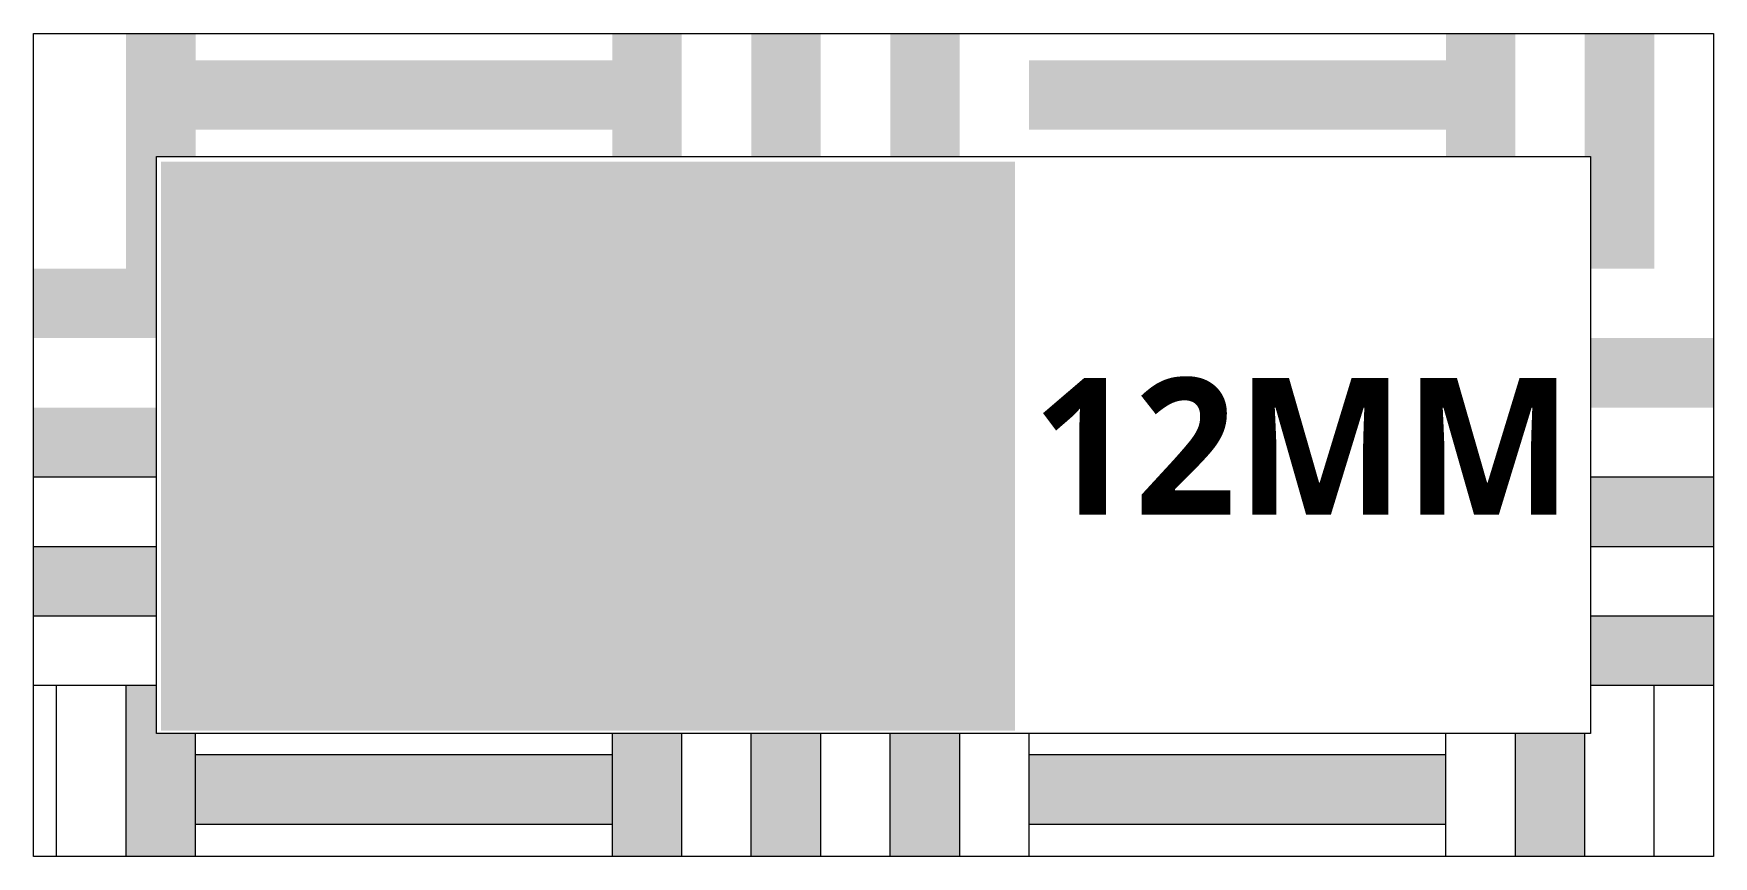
# Model space of a CAD drawing. Header units: millimetres. Extents: x -10628 to 24720, y -21829 to 4032.
# Drawn here: x 3317 to 4545, y -9898 to -9296 of the extents above; entities that cross this region are included whole.
import ezdxf

# ---------------------------------------------------------------- set-up
doc = ezdxf.new("R2010")
doc.units = ezdxf.units.MM
doc.layers.add('layer mau', color=7, linetype='Continuous')
doc.styles.add('MtXpl_Yu_Gothic_UI_S_2', font='')
doc.styles.get('MtXpl_Yu_Gothic_UI_S_2').set_extended_font_data('Yu Gothic UI Semilight', bold=True)

msp = doc.modelspace()

# ---------------------------------------------------------------- hatches: boundary and pattern name
at = {"layer": 'layer mau', "true_color": 0x3ea611}
h = msp.add_hatch(color=74, dxfattribs=at)
h.dxf.hatch_style = 1
h.paths.add_polyline_path([(3892.632, -9295.595), (3841.832, -9295.595), (3841.832, -9385.595), (3892.632, -9385.595)])
h.paths.add_polyline_path([(3994.232, -9295.595), (3943.432, -9295.595), (3943.432, -9385.595), (3994.232, -9385.595)])
h.paths.add_polyline_path([(3791.032, -9295.595), (3740.232, -9295.595), (3740.232, -9385.595), (3791.032, -9385.595)])
h.paths.add_polyline_path([(4400.632, -9295.595), (4349.832, -9295.595), (4349.832, -9385.595), (4400.632, -9385.595)])
h.paths.add_polyline_path([(4502.232, -9295.595), (4451.432, -9295.595), (4451.432, -9385.595), (4455.462, -9385.595), (4455.462, -9467.617), (4502.232, -9467.617)])
h.paths.add_polyline_path([(4545.462, -9518.417), (4455.462, -9518.417), (4455.462, -9569.217), (4545.462, -9569.217)])
h.paths.add_polyline_path([(4545.462, -9620.017), (4455.462, -9620.017), (4455.462, -9670.817), (4545.462, -9670.817)])
h.paths.add_polyline_path([(4545.462, -9721.617), (4455.462, -9721.617), (4455.462, -9772.417), (4545.462, -9772.417)])
h.paths.add_polyline_path([(4451.432, -9807.694), (4400.632, -9807.694), (4400.632, -9897.694), (4451.432, -9897.694)])
h.paths.add_polyline_path([(3994.232, -9807.694), (3943.432, -9807.694), (3943.432, -9897.694), (3994.232, -9897.694)])
h.paths.add_polyline_path([(3892.632, -9807.694), (3841.832, -9807.694), (3841.832, -9897.694), (3892.632, -9897.694)])
h.paths.add_polyline_path([(3791.032, -9807.694), (3740.232, -9807.694), (3740.232, -9897.694), (3791.032, -9897.694)])
h.paths.add_polyline_path([(3435.432, -9807.694), (3406.963, -9807.694), (3406.963, -9772.417), (3384.632, -9772.417), (3384.632, -9897.694), (3435.432, -9897.694)])
h.paths.add_polyline_path([(3406.963, -9670.817), (3316.963, -9670.817), (3316.963, -9721.617), (3406.963, -9721.617)])
h.paths.add_polyline_path([(3406.963, -9569.217), (3316.963, -9569.217), (3316.963, -9620.017), (3406.963, -9620.017)])
h.paths.add_polyline_path([(3406.963, -9467.617), (3316.963, -9467.617), (3316.963, -9518.417), (3406.963, -9518.417)])
h.paths.add_polyline_path([(3435.432, -9295.595), (3384.632, -9295.595), (3384.632, -9467.617), (3406.963, -9467.617), (3406.963, -9385.595), (3435.432, -9385.595)])
h.paths.add_polyline_path([(3740.232, -9315.217), (3435.432, -9315.217), (3435.432, -9366.017), (3740.232, -9366.017)])
h.paths.add_polyline_path([(4349.832, -9315.217), (4045.032, -9315.217), (4045.032, -9366.017), (4349.832, -9366.017)])
h.paths.add_polyline_path([(3740.232, -9823.217), (3435.432, -9823.217), (3435.432, -9874.017), (3740.232, -9874.017)])
h.paths.add_polyline_path([(4349.832, -9823.217), (4045.032, -9823.217), (4045.032, -9874.017), (4349.832, -9874.017)])
at = {"layer": 'layer mau'}
h = msp.add_hatch(dxfattribs=at)
h.set_pattern_fill('ANGLE', color=1, scale=0.010449)
h.set_pattern_definition([(0, (2703.18886, -9386.25578), (0, 0.072985859), [0.0530806247, -0.0199052342]), (90, (2703.18886, -9386.25578), (-0.072985859, 4e-18), [0.0530806247, -0.0199052342])])
h.paths.add_polyline_path([(3410.142, -9389.409), (3410.142, -9805.783), (4034.647, -9805.783), (4034.647, -9389.409)])
h.paths.add_polyline_path([(3840.872, -9558.973), (3767.874, -9612.275), (3795.463, -9697.794), (3722.426, -9644.933), (3649.05, -9698.086), (3677.084, -9612.244), (3604.221, -9559.097), (3694.521, -9559.097), (3722.309, -9473.076), (3750.411, -9558.973)], flags=16)
h = msp.add_hatch(dxfattribs=at)
h.set_pattern_fill('ANGLE', color=2, scale=0.010449)
h.set_pattern_definition([(0, (1940.091804, -9700.99323), (0, 0.072985859), [0.0530806247, -0.0199052342]), (90, (1940.091804, -9700.99323), (-0.072985859, 4e-18), [0.0530806247, -0.0199052342])])
h.paths.add_polyline_path([(3649.05, -9698.086), (3722.426, -9644.933), (3795.463, -9697.794), (3767.874, -9612.275), (3840.872, -9558.973), (3750.411, -9558.973), (3722.309, -9473.076), (3694.521, -9559.097), (3604.221, -9559.097), (3677.084, -9612.244)])

# ---------------------------------------------------------------- linework, layer by layer
at = {"linetype": 'Continuous', "lineweight": 5}
for p, q in [((3316.963, -9620.017), (3406.963, -9620.017)), ((4455.462, -9620.017), (4545.462, -9620.017)), ((3316.963, -9670.817), (3406.963, -9670.817)), ((4455.462, -9670.817), (4545.462, -9670.817)), ((3316.963, -9721.617), (3406.963, -9721.617)), ((4455.462, -9721.617), (4545.462, -9721.617)), ((3316.963, -9772.417), (3406.963, -9772.417)), ((3333.832, -9897.694), (3333.832, -9772.417)), ((3384.632, -9897.694), (3384.632, -9772.417)), ((4455.462, -9772.417), (4545.462, -9772.417)), ((4502.232, -9897.694), (4502.232, -9772.417)), ((3435.432, -9897.694), (3435.432, -9807.694)), ((3740.232, -9897.694), (3740.232, -9807.694)), ((3791.032, -9897.694), (3791.032, -9807.694)), ((3841.832, -9897.694), (3841.832, -9807.694)), ((3892.632, -9897.694), (3892.632, -9807.694)), ((3943.432, -9897.694), (3943.432, -9807.694)), ((3994.232, -9897.694), (3994.232, -9807.694)), ((4045.032, -9897.694), (4045.032, -9807.694)), ((4349.832, -9897.694), (4349.832, -9807.694)), ((4400.632, -9897.694), (4400.632, -9807.694)), ((4451.432, -9897.694), (4451.432, -9807.694)), ((3435.432, -9823.217), (3740.232, -9823.217)), ((4045.032, -9823.217), (4349.832, -9823.217)), ((3435.432, -9874.017), (3740.232, -9874.017)), ((4045.032, -9874.017), (4349.832, -9874.017))]:
    msp.add_line(p, q, dxfattribs=at)
at = {"lineweight": 5}
for points in [[(4545.462, -9295.595), (4545.462, -9897.694), (3316.963, -9897.694), (3316.963, -9295.595)], [(4455.462, -9385.595), (4455.462, -9807.694), (3406.963, -9807.694), (3406.963, -9385.595)]]:
    msp.add_lwpolyline(points, close=True, dxfattribs=at)

# ---------------------------------------------------------------- texts
at = {"style": 'MtXpl_Yu_Gothic_UI_S_2'}
msp.add_text('12MM', height=100, dxfattribs=at).set_placement((4047.533, -9647.716))

doc.saveas('drawing.dxf')
